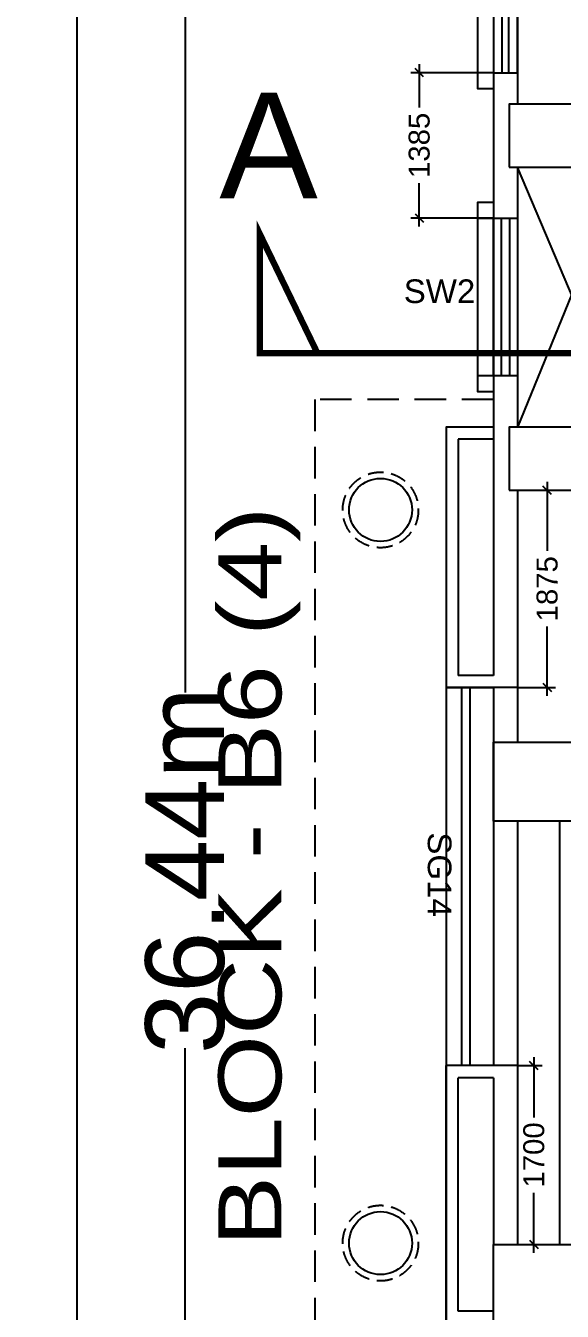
# Model space of a CAD drawing. Extents: x 7620542 to 7843793, y -6476226 to -6093835.
# Drawn here: x 7636943 to 7642056, y -6440850 to -6428612 of the extents above; entities that cross this region are included whole.
import ezdxf
from ezdxf.enums import TextEntityAlignment as Align

# ---------------------------------------------------------------- set-up
doc = ezdxf.new("R2010")
doc.units = 0
doc.header["$LTSCALE"] = 600
doc.header["$MEASUREMENT"] = 0
doc.header["$PDMODE"] = 35
doc.linetypes.add('DASHED', pattern=[0.75, 0.5, -0.25])
doc.linetypes.add('HIDDEN', pattern=[0.375, 0.25, -0.125])
doc.layers.get('0').update_dxf_attribs({"linetype": 'CONTINUOUS'})
doc.layers.get('Defpoints').update_dxf_attribs({"linetype": 'CONTINUOUS'})
for name, color, linetype in [('BLOCKS-PROP', 2, 'CONTINUOUS'), ('DIM', 8, 'CONTINUOUS'), ('Ele Proje.', 7, 'CONTINUOUS'), ('Ele. Proj', 7, 'CONTINUOUS'), ('Fixed Glass', 171, 'CONTINUOUS'), ('joinery', 7, 'CONTINUOUS'), ('LA-column', 3, 'CONTINUOUS'), ('Railing', 21, 'CONTINUOUS'), ('Sections', 10, 'CONTINUOUS'), ('Walls', 7, 'CONTINUOUS'), ('WIN', 151, 'CONTINUOUS'), ('Working Dim', 5, 'CONTINUOUS')]:
    doc.layers.add(name, color=color, linetype=linetype)
doc.styles.add('ari', font='arial.ttf')
doc.styles.add('ARIAL', font='arial.ttf')
doc.styles.get("Standard").update_dxf_attribs({"font": 'romans.shx'})
doc.dimstyles.new('int. dim', dxfattribs={"dimtxt": 450, "dimasz": 80, "dimexe": 80, "dimexo": 0, "dimgap": 70, "dimtad": 0, "dimdec": 0, "dimzin": 12, "dimdsep": 46, "dimtxsty": 'ari', "dimblk": 'OBLIQUE', "dimcen": 2, "dimdle": 80, "dimclrd": 256, "dimclre": 256, "dimclrt": 6, "dimadec": 0, "dimazin": 0, "dimtfac": 1, "dimtdec": 0, "dimtix": 1, "dimtmove": 2, "dimatfit": 3, "dimfxl": 1, "dimtolj": 1, "dimtzin": 0, "dimlwd": -1, "dimlwe": -1, "dimarcsym": 0})
doc.dimstyles.new('STANDARD$0', dxfattribs={"dimscale": 0, "dimtxt": 150, "dimasz": 125, "dimexe": 0.75, "dimexo": 1, "dimgap": 25, "dimtad": 1, "dimdec": 0, "dimdsep": 46, "dimtxsty": 'Standard', "dimblk1": 'DOT', "dimblk2": 'DOT', "dimsah": 1, "dimcen": 2.5, "dimclrd": 1, "dimclre": 1, "dimclrt": 3, "dimadec": 0, "dimazin": 0, "dimtfac": 1, "dimtdec": 0, "dimtmove": 0, "dimatfit": 3, "dimldrblk": 'DOT', "dimfxl": 1, "dimtolj": 1, "dimtzin": 0, "dimarcsym": 0})

# ---------------------------------------------------------------- blocks, each defined once
blk = doc.blocks.new('_Oblique')
at = {"color": 0, "linetype": 'ByBlock', "lineweight": -2}
blk.add_line((-0.5, -0.5), (0.5, 0.5), dxfattribs=at)
blk = doc.blocks.new('*D493')
at = {"layer": 'Defpoints', "color": 0, "transparency": 16777216}
for p in [(7641399, -6429059, -20), (7640693, -6430443), (7641399, -6430443, -13)]:
    blk.add_point(p, dxfattribs=at)
at = {"layer": 'Working Dim', "transparency": 16777216}
for p, q in [((7641399, -6429059), (7640613, -6429059)), ((7640693, -6428979), (7640693, -6429391)), ((7640693, -6430523), (7640693, -6430111)), ((7641399, -6430443), (7640613, -6430443))]:
    blk.add_line(p, q, dxfattribs=at)
at = {"layer": 'Working Dim', "transparency": 16777216, "xscale": 80, "yscale": 80, "zscale": 80}
for p, rotation in [((7640693, -6429059), 90), ((7640693, -6430443), 270)]:
    blk.add_blockref('_Oblique', p, dxfattribs=dict(at, rotation=rotation))
at = {"layer": 'Working Dim', "color": 6, "transparency": 16777216, "insert": (7640693, -6429751), "char_height": 200, "attachment_point": 5, "rotation": 90, "style": 'ari'}
blk.add_mtext('\\A1;1385', dxfattribs=at)
blk = doc.blocks.new('*D855')
at = {"layer": 'Defpoints', "color": 0, "transparency": 16777216}
for p in [(7641399, -6337015, 5), (7637435, -6454874), (7641549, -6454874, 5)]:
    blk.add_point(p, dxfattribs=at)
at = {"layer": 'DIM', "color": 8, "transparency": 16777216}
for p, q in [((7637435, -6336715), (7637435, -6393996)), ((7641399, -6337015), (7637135, -6337015)), ((7637435, -6455174), (7637435, -6397894)), ((7641549, -6454874), (7637135, -6454874))]:
    blk.add_line(p, q, dxfattribs=at)
at = {"layer": 'DIM', "color": 8, "transparency": 16777216, "xscale": 300, "yscale": 300, "zscale": 300}
for p, rotation in [((7637435, -6337015), 90), ((7637435, -6454874), 270)]:
    blk.add_blockref('_Oblique', p, dxfattribs=dict(at, rotation=rotation))
at = {"layer": 'DIM', "color": 7, "transparency": 16777216, "insert": (7637435, -6395945), "char_height": 750, "attachment_point": 5, "rotation": 90, "style": 'ari'}
blk.add_mtext('\\A1;117.86m', dxfattribs=at)
blk = doc.blocks.new('*D869')
at = {"layer": 'Defpoints', "color": 0, "transparency": 16777216}
for p in [(7641399, -6418434, 3), (7638463, -6454874), (7641399, -6454874, 3)]:
    blk.add_point(p, dxfattribs=at)
at = {"layer": 'DIM', "color": 8, "transparency": 16777216}
for p, q in [((7638463, -6418134), (7638463, -6434961)), ((7641399, -6418434), (7638163, -6418434)), ((7638463, -6455174), (7638463, -6438346)), ((7641399, -6454874), (7638163, -6454874))]:
    blk.add_line(p, q, dxfattribs=at)
at = {"layer": 'DIM', "color": 8, "transparency": 16777216, "xscale": 300, "yscale": 300, "zscale": 300}
for p, rotation in [((7638463, -6418434), 90), ((7638463, -6454874), 270)]:
    blk.add_blockref('_Oblique', p, dxfattribs=dict(at, rotation=rotation))
at = {"layer": 'DIM', "color": 7, "transparency": 16777216, "insert": (7638463, -6436654), "char_height": 750, "attachment_point": 5, "rotation": 90, "style": 'ari'}
blk.add_mtext('\\A1;36.44m', dxfattribs=at)
blk = doc.blocks.new('*D2050')
at = {"layer": 'Defpoints', "color": 0, "transparency": 16777216}
for p in [(7641629, -6433034, 19), (7641629, -6434911, 51), (7641912, -6434911)]:
    blk.add_point(p, dxfattribs=at)
at = {"layer": 'Working Dim', "transparency": 16777216}
for p, q in [((7641912, -6432954), (7641912, -6433612)), ((7641629, -6433034), (7641992, -6433034)), ((7641912, -6434991), (7641912, -6434332)), ((7641629, -6434911), (7641992, -6434911))]:
    blk.add_line(p, q, dxfattribs=at)
at = {"layer": 'Working Dim', "transparency": 16777216, "xscale": 80, "yscale": 80, "zscale": 80}
for p, rotation in [((7641912, -6433034), 90), ((7641912, -6434911), 270)]:
    blk.add_blockref('_Oblique', p, dxfattribs=dict(at, rotation=rotation))
at = {"layer": 'Working Dim', "color": 6, "transparency": 16777216, "insert": (7641912, -6433972), "char_height": 200, "attachment_point": 5, "rotation": 90, "style": 'ari'}
blk.add_mtext('\\A1;1875', dxfattribs=at)
blk = doc.blocks.new('*D2051')
at = {"layer": 'Defpoints', "color": 0, "transparency": 16777216}
for p in [(7641629, -6438511, 19), (7641785, -6438511), (7641629, -6440214, 19)]:
    blk.add_point(p, dxfattribs=at)
at = {"layer": 'Working Dim', "transparency": 16777216}
for p, q in [((7641785, -6438431), (7641785, -6439004)), ((7641629, -6438511), (7641865, -6438511)), ((7641785, -6440294), (7641785, -6439721)), ((7641629, -6440214), (7641865, -6440214))]:
    blk.add_line(p, q, dxfattribs=at)
at = {"layer": 'Working Dim', "transparency": 16777216, "xscale": 80, "yscale": 80, "zscale": 80}
for p, rotation in [((7641785, -6438511), 90), ((7641785, -6440214), 270)]:
    blk.add_blockref('_Oblique', p, dxfattribs=dict(at, rotation=rotation))
at = {"layer": 'Working Dim', "color": 6, "transparency": 16777216, "insert": (7641785, -6439362), "char_height": 200, "attachment_point": 5, "rotation": 90, "style": 'ari'}
blk.add_mtext('\\A1;1700', dxfattribs=at)

msp = doc.modelspace()

# ---------------------------------------------------------------- linework, layer by layer
at = {"color": 8, "linetype": 'DASHED'}
for p, q in [((7639699.183, -6432171.225, 24.09), (7639699.286, -6441251.208, -38.569)), ((7641399.003, -6432171.225, 15.73), (7639699.185, -6432171.225, 24.45))]:
    msp.add_line(p, q, dxfattribs=at)
at = {"layer": 'Ele Proje.', "color": 1}
for p, q in [((7641399.003, -6432433.728, -17.87), (7640949.003, -6432433.728, -17.87)), ((7640949.003, -6432433.728, -17.87), (7640949.033, -6434911.217, -10.491)), ((7641399.003, -6432548.728, -17.87), (7641064.005, -6432548.728, -17.87)), ((7641064.005, -6432548.728, -17.87), (7641064.032, -6434796.217, -9.228)), ((7641399.003, -6434796.217, 14.258), (7641064.005, -6434796.217, 14.258)), ((7641629.05, -6434911.217, 14.258), (7640949.003, -6434911.217, 14.258)), ((7641629.022, -6438511.217, 14.258), (7640949.003, -6438511.217, 14.258)), ((7640949.004, -6440963.738, -17.796), (7640949.033, -6438511.217, -10.491)), ((7641064.005, -6440848.736, -17.774), (7641064.032, -6438626.217, -9.228)), ((7641399.003, -6438626.217, 14.258), (7641064.005, -6438626.217, 14.258)), ((7641399.003, -6440848.736, -14.83), (7641064.005, -6440848.736, -14.83))]:
    msp.add_line(p, q, dxfattribs=at)
at = {"layer": 'Ele Proje.', "elevation": -14.83}
for points in [[(7641399.003, -6429058.918), (7641249.004, -6429058.918), (7641249.004, -6429208.918), (7641399.003, -6429208.918)], [(7641399.003, -6430293.313), (7641249.004, -6430293.313), (7641249.004, -6430443.313), (7641399.003, -6430443.313)], [(7641399.003, -6431943.313), (7641249.004, -6431943.313), (7641249.004, -6432093.313), (7641399.003, -6432093.313)]]:
    msp.add_lwpolyline(points, dxfattribs=at)
at = {"layer": 'Ele. Proj', "color": 6}
for p, q in [((7641399.094, -6429358.684, -17.87), (7641399.094, -6434796.217, -17.87)), ((7641629.094, -6433033.728, -17.87), (7641629.094, -6434911.217, -17.87)), ((7641399.094, -6438626.217, -17.87), (7641399.094, -6440213.738, -17.87))]:
    msp.add_line(p, q, dxfattribs=at)
at = {"layer": 'Ele. Proj', "color": 8}
for p, q in [((7641399.094, -6434911.217, -17.87), (7641399.094, -6435433.738, -17.87)), ((7641629.094, -6434911.217, -17.87), (7641629.094, -6435433.738, -17.87)), ((7641399.094, -6436183.738, -17.87), (7641399.094, -6438511.217, -17.87))]:
    msp.add_line(p, q, dxfattribs=at)
at = {"layer": 'Ele. Proj', "color": 2, "elevation": -17.87}
msp.add_lwpolyline([(7641399.003, -6432433.728), (7640949.003, -6432433.734), (7640949.003, -6434911.217), (7641399.094, -6434911.217), (7641399.094, -6438511.217), (7640949.033, -6438511.233), (7640949.033, -6440963.736), (7641399.003, -6440963.738)], dxfattribs=at)
at = {"layer": 'Ele. Proj', "color": 8, "elevation": -17.87}
msp.add_lwpolyline([(7641629.04, -6436183.738), (7641629.022, -6438511.217)], dxfattribs=at)
at = {"layer": 'Ele. Proj', "color": 6, "elevation": -17.87}
msp.add_lwpolyline([(7641629.022, -6438511.217), (7641629.009, -6440213.738)], dxfattribs=at)
at = {"layer": 'Fixed Glass', "elevation": -14.83}
for points in [[(7641399.003, -6427258.918), (7641399.003, -6429058.918), (7641629.003, -6429058.918), (7641629.003, -6427258.918)], [(7641480.344, -6427258.918), (7641480.344, -6429058.918), (7641547.662, -6429058.918), (7641547.662, -6427258.918)]]:
    msp.add_lwpolyline(points, close=True, dxfattribs=at)
at = {"layer": 'LA-column', "color": 2, "elevation": -14.83, "flags": 128}
for points in [[(7641549.003, -6429958.752), (7642149.003, -6429958.752), (7642149.003, -6429358.752), (7641549.003, -6429358.752)], [(7641549.003, -6433033.752), (7642149.003, -6433033.752), (7642149.003, -6432433.752), (7641549.003, -6432433.752)], [(7642149.003, -6436183.752), (7641399.003, -6436183.752), (7641399.003, -6435433.752), (7642149.003, -6435433.752)], [(7642149.003, -6440963.752), (7641399.003, -6440963.752), (7641399.003, -6440213.752), (7642149.003, -6440213.752)]]:
    msp.add_lwpolyline(points, close=True, dxfattribs=at)
at = {"layer": 'Railing'}
msp.add_line((7642033.913, -6440213.842, -14.83), (7642034.002, -6436183.845, -14.83), dxfattribs=at)
at = {"layer": 'Sections', "linetype": 'DASHED', "lineweight": 0, "ltscale": 2, "const_width": 60, "elevation": -14.83, "flags": 128}
msp.add_lwpolyline([(7764050.867, -6431729.833), (7764598.735, -6430597.18), (7764598.735, -6431729.833), (7639175.207, -6431729.833), (7639175.207, -6430597.18), (7639723.075, -6431729.833)], dxfattribs=at)
at = {"layer": 'Walls'}
for p, q in [((7641399.003, -6419643.756, -14.83), (7641399.003, -6429358.791, -14.83)), ((7641399.003, -6429358.791, -14.83), (7641399.003, -6433033.752, -14.83)), ((7641629.003, -6429958.791, -14.83), (7641629.003, -6432433.835, -14.83))]:
    msp.add_line(p, q, dxfattribs=at)
at = {"layer": 'Walls', "color": 8}
for p, q in [((7641249.004, -6427258.918, -14.83), (7641249.004, -6429058.918, -14.83)), ((7642834.003, -6429473.761, -14.83), (7641629.003, -6432433.804, -14.83)), ((7642834.003, -6432803.841, -14.83), (7641629.003, -6429958.759, -14.83)), ((7641249.004, -6430443.313, -14.83), (7641249.004, -6431943.313, -14.83)), ((7640949.033, -6434911.217, -10.491), (7640949.033, -6438511.217, -10.491))]:
    msp.add_line(p, q, dxfattribs=at)
at = {"layer": 'Walls', "elevation": -14.83}
for points in [[(7641629.003, -6426958.799), (7641629.003, -6429358.791)], [(7641628.999, -6429958.791), (7641628.979, -6432433.835)]]:
    msp.add_lwpolyline(points, dxfattribs=at)
at = {"layer": 'WIN', "linetype": 'Continuous'}
for points, elevation in [([(7641399.003, -6430443.313), (7641629.003, -6430443.313), (7641629.003, -6431943.313), (7641399.003, -6431943.313)], -14.83), ([(7641476.003, -6430443.313), (7641552.003, -6430443.313), (7641552.003, -6431943.313), (7641476.003, -6431943.313)], -14.83), ([(7641098.021, -6434911.217), (7641174.021, -6434911.217), (7641174.021, -6438511.217), (7641098.021, -6438511.217)], 4.229)]:
    msp.add_lwpolyline(points, close=True, dxfattribs=dict(at, elevation=elevation))
at = {"layer": 'Working Dim', "color": 8, "linetype": 'HIDDEN'}
for centre in [(7640324.116, -6433221.286, -24.438), (7640324.116, -6440201.208, -24.438)]:
    msp.add_circle(centre, 360, dxfattribs=at)
at = {"layer": 'Working Dim', "color": 3, "linetype": 'Continuous'}
for centre in [(7640324.116, -6433221.286, -24.438), (7640324.116, -6440201.208, -24.438)]:
    msp.add_circle(centre, 300, dxfattribs=at)

# ---------------------------------------------------------------- texts
at = {"layer": 'BLOCKS-PROP', "color": 10, "style": 'ARIAL', "width": 1.2}
msp.add_text('BLOCK - B6 (4)', height=600, rotation=90, dxfattribs=at).set_placement((7639379.136, -6436712.085, -18.553), align=Align.CENTER)
at = {"layer": 'joinery', "style": 'ari'}
msp.add_text('SW2', height=225, dxfattribs=at).set_placement((7640886.125, -6431251.823), align=Align.CENTER)
msp.add_text('SG14', height=225, rotation=270, dxfattribs=at).set_placement((7640774.414, -6436692.94, -119.236), align=Align.CENTER)
at = {"layer": 'Sections', "style": 'ARIAL'}
msp.add_text('A', height=1008, dxfattribs=at).set_placement((7639257.265, -6430256.439, -14.83), align=Align.CENTER)

# ---------------------------------------------------------------- dimensions: what is measured, and where the dimension line sits
at = {"layer": 'DIM'}
for base, p1, p2, picture, middle in [((7637435.362, -6454873.885, -14.83), (7641399.003, -6337015.366, -9.699), (7641548.916, -6454873.885, -9.699), '*D855', (7637435.362, -6395944.625, -14.83)), ((7638462.592, -6454873.885, -17.58), (7641399.003, -6418433.761, -14.83), (7641398.913, -6454873.885, -14.83), '*D869', (7638462.592, -6436653.823, -17.58))]:
    dim = msp.add_linear_dim(base=base, p1=p1, p2=p2, angle=90, dimstyle='STANDARD$0', override={"dimscale": 1, "dimtxt": 750, "dimasz": 300, "dimexe": 300, "dimexo": 0, "dimgap": 1, "dimtad": 0, "dimdec": 2, "dimlfac": 0.001, "dimzin": 0, "dimpost": 'm', "dimtxsty": 'ari', "dimblk1": 'Oblique', "dimblk2": 'Oblique', "dimcen": 0, "dimdle": 300, "dimclrd": 8, "dimclre": 8, "dimclrt": 7, "dimadec": 2, "dimtdec": 2, "dimtmove": 2, "dimfxl": 0.75, "dimfrac": 1, "dimlwd": 65535, "dimlwe": 65535}, dxfattribs=at)
    dim.commit()
    dim.dimension.update_dxf_attribs({"geometry": picture, "text_midpoint": middle})
at = {"layer": 'Working Dim'}
for base, p1, p2, text, override, picture, middle in [((7640693.444, -6430443.313, 0.574), (7641399.003, -6429058.918, -19.822), (7641399.003, -6430443.313, -12.739), '1385', {"dimtxt": 200}, '*D493', (7640693.444, -6429751.115, 0.574)), ((7641911.804, -6434911.217, -36.585), (7641629.094, -6433033.728, -17.87), (7641629.094, -6434911.217, 14.258), '1875', {"dimtxt": 200, "dimarcsym": 1}, '*D2050', (7641911.804, -6433972.473, -36.585)), ((7641785.413, -6438511.217, -36.585), (7641629.009, -6440213.738, -17.87), (7641629.022, -6438511.217, -17.87), '1700', {"dimtxt": 200, "dimarcsym": 1}, '*D2051', (7641785.413, -6439362.477, -36.585))]:
    dim = msp.add_linear_dim(base=base, p1=p1, p2=p2, angle=270, text=text, dimstyle='int. dim', override=override, dxfattribs=at)
    dim.commit()
    dim.dimension.update_dxf_attribs({"geometry": picture, "text_midpoint": middle})

doc.saveas('drawing.dxf')
